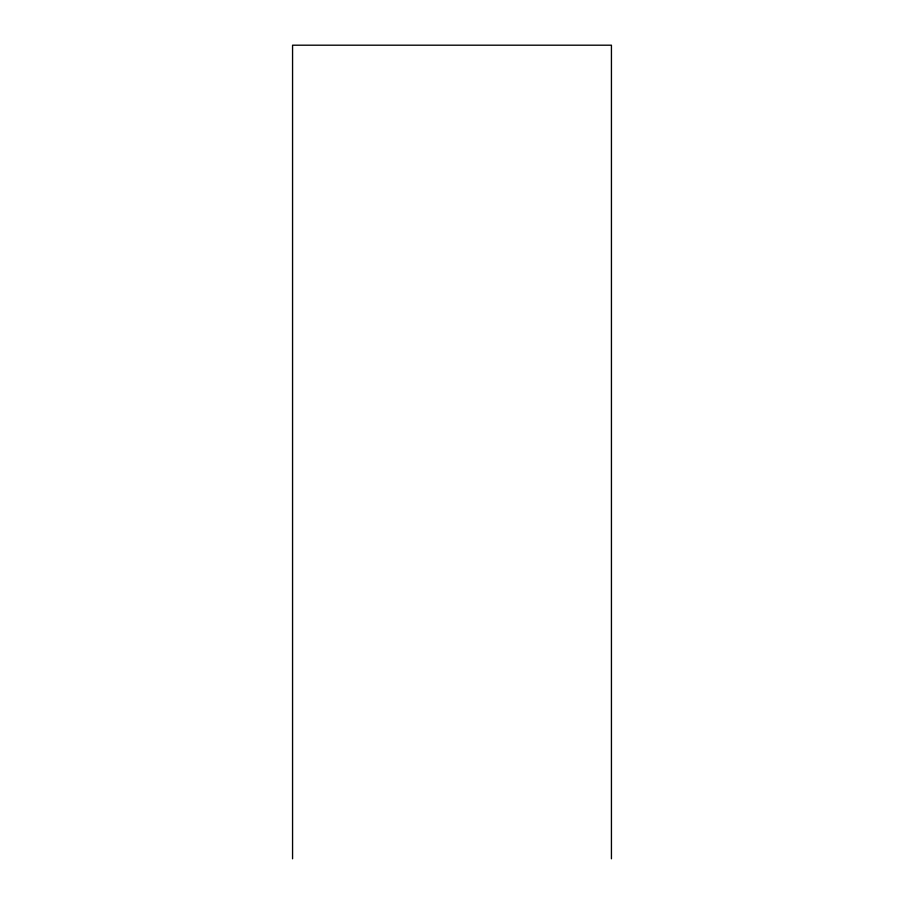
<?xml version="1.0" encoding="UTF-8"?>
<svg xmlns="http://www.w3.org/2000/svg" width="904" height="904" viewBox="0 0 904 904"><rect width="100%" height="100%" fill="white"/><g stroke="black" fill="none" stroke-linecap="round" stroke-linejoin="round"><path stroke-width="1.36" d="M611.432 858.8L611.432 45.2L292.568 45.2L292.568 858.8"/></g></svg>
